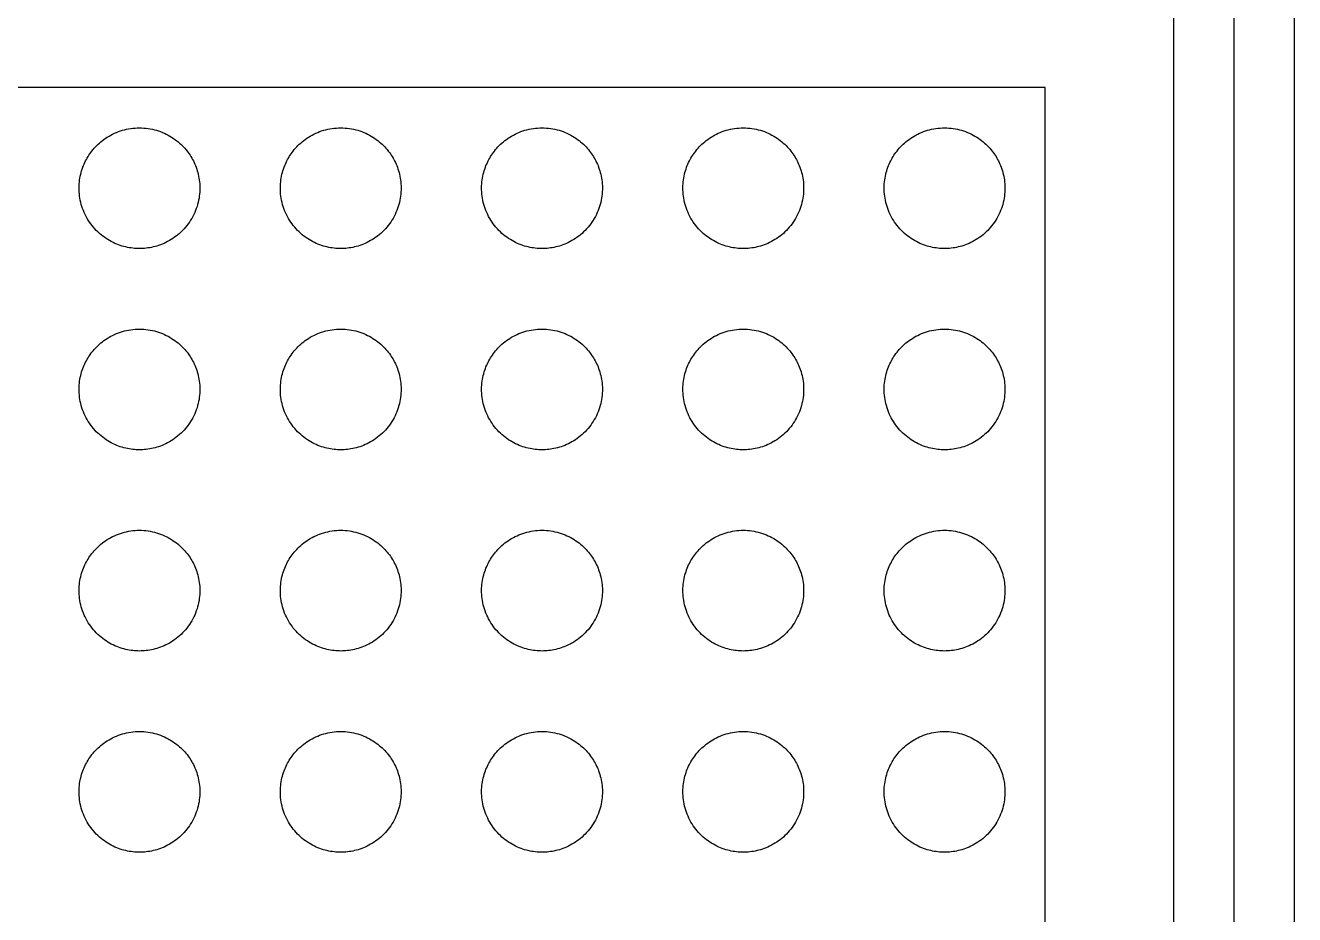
# Model space of a CAD drawing. Header units: millimetres. Extents: x -121354 to 132141, y -64344 to 350.
# Drawn here: x 15834.8 to 16150.1, y -8201.1 to -7980.1 of the extents above; entities that cross this region are included whole.
import ezdxf

# ---------------------------------------------------------------- set-up
doc = ezdxf.new("R2010")
doc.units = ezdxf.units.MM
for name, color, linetype in [('Block_í‘œì¤€í˜•ì\xa0ìžë¸”ëŸ\xad', 7, 'CONTINUOUS'), ('Line277', 7, 'CONTINUOUS'), ('Line329', 7, 'CONTINUOUS'), ('Line330', 7, 'CONTINUOUS')]:
    doc.layers.add(name, color=color, linetype=linetype)

msp = doc.modelspace()

# ---------------------------------------------------------------- linework, layer by layer
at = {"layer": 'Block_í‘œì¤€í˜•ì\xa0ìžë¸”ëŸ\xad'}
for points in [[(16088.13, -7995.57, 0), (15788.13, -7995.57, 0)], [(16088.13, -8295.57, 0), (16088.13, -7995.57, 0)]]:
    msp.add_open_spline(points, degree=1, dxfattribs=at)
for points in [[(15863.13, -8035.57, 0), (15864.21, -8035.57, 0), (15865.36, -8035.45, 0), (15866.55, -8035.17, 0), (15867.73, -8034.9, 0), (15868.95, -8034.46, 0), (15870.12, -8033.84, 0), (15871.3, -8033.22, 0), (15872.45, -8032.41, 0), (15873.47, -8031.44, 0), (15874.49, -8030.46, 0), (15875.4, -8029.32, 0), (15876.12, -8028.07, 0), (15876.84, -8026.82, 0), (15877.38, -8025.46, 0), (15877.71, -8024.09, 0), (15878.04, -8022.71, 0), (15878.17, -8021.32, 0), (15878.12, -8019.99, 0), (15878.07, -8018.66, 0), (15877.84, -8017.39, 0), (15877.49, -8016.23, 0), (15877.14, -8015.06, 0), (15876.66, -8014.01, 0), (15876.12, -8013.07, 0), (15875.58, -8012.13, 0), (15874.9, -8011.19, 0), (15874.07, -8010.31, 0), (15873.24, -8009.42, 0), (15872.25, -8008.59, 0), (15871.12, -8007.88, 0), (15870, -8007.17, 0), (15868.73, -8006.58, 0), (15867.37, -8006.18, 0), (15866.02, -8005.78, 0), (15864.57, -8005.57, 0), (15863.13, -8005.57, 0), (15861.69, -8005.57, 0), (15860.24, -8005.78, 0), (15858.89, -8006.18, 0), (15857.53, -8006.58, 0), (15856.26, -8007.17, 0), (15855.14, -8007.88, 0), (15854.01, -8008.59, 0), (15853.02, -8009.42, 0), (15852.19, -8010.31, 0), (15851.36, -8011.19, 0), (15850.68, -8012.13, 0), (15850.14, -8013.07, 0), (15849.6, -8014.01, 0), (15849.12, -8015.06, 0), (15848.77, -8016.23, 0), (15848.42, -8017.39, 0), (15848.19, -8018.66, 0), (15848.14, -8019.99, 0), (15848.09, -8021.32, 0), (15848.22, -8022.71, 0), (15848.55, -8024.09, 0), (15848.88, -8025.46, 0), (15849.42, -8026.82, 0), (15850.14, -8028.07, 0), (15850.86, -8029.32, 0), (15851.77, -8030.46, 0), (15852.79, -8031.44, 0), (15853.82, -8032.41, 0), (15854.96, -8033.22, 0), (15856.14, -8033.84, 0), (15857.31, -8034.46, 0), (15858.53, -8034.9, 0), (15859.71, -8035.17, 0), (15860.9, -8035.45, 0), (15862.05, -8035.57, 0), (15863.13, -8035.57, 0)], [(15913.13, -8035.57, 0), (15914.21, -8035.57, 0), (15915.36, -8035.45, 0), (15916.55, -8035.17, 0), (15917.73, -8034.9, 0), (15918.95, -8034.46, 0), (15920.12, -8033.84, 0), (15921.3, -8033.22, 0), (15922.45, -8032.41, 0), (15923.47, -8031.44, 0), (15924.49, -8030.46, 0), (15925.4, -8029.32, 0), (15926.12, -8028.07, 0), (15926.84, -8026.82, 0), (15927.38, -8025.46, 0), (15927.71, -8024.09, 0), (15928.04, -8022.71, 0), (15928.17, -8021.32, 0), (15928.12, -8019.99, 0), (15928.07, -8018.66, 0), (15927.84, -8017.39, 0), (15927.49, -8016.23, 0), (15927.14, -8015.06, 0), (15926.66, -8014.01, 0), (15926.12, -8013.07, 0), (15925.58, -8012.13, 0), (15924.9, -8011.19, 0), (15924.07, -8010.31, 0), (15923.24, -8009.42, 0), (15922.25, -8008.59, 0), (15921.12, -8007.88, 0), (15920, -8007.17, 0), (15918.73, -8006.58, 0), (15917.37, -8006.18, 0), (15916.02, -8005.78, 0), (15914.57, -8005.57, 0), (15913.13, -8005.57, 0), (15911.69, -8005.57, 0), (15910.24, -8005.78, 0), (15908.89, -8006.18, 0), (15907.53, -8006.58, 0), (15906.26, -8007.17, 0), (15905.14, -8007.88, 0), (15904.01, -8008.59, 0), (15903.02, -8009.42, 0), (15902.19, -8010.31, 0), (15901.36, -8011.19, 0), (15900.68, -8012.13, 0), (15900.14, -8013.07, 0), (15899.6, -8014.01, 0), (15899.12, -8015.06, 0), (15898.77, -8016.23, 0), (15898.42, -8017.39, 0), (15898.19, -8018.66, 0), (15898.14, -8019.99, 0), (15898.09, -8021.32, 0), (15898.22, -8022.71, 0), (15898.55, -8024.09, 0), (15898.88, -8025.46, 0), (15899.42, -8026.82, 0), (15900.14, -8028.07, 0), (15900.86, -8029.32, 0), (15901.77, -8030.46, 0), (15902.79, -8031.44, 0), (15903.82, -8032.41, 0), (15904.96, -8033.22, 0), (15906.14, -8033.84, 0), (15907.31, -8034.46, 0), (15908.53, -8034.9, 0), (15909.71, -8035.17, 0), (15910.9, -8035.45, 0), (15912.05, -8035.57, 0), (15913.13, -8035.57, 0)], [(15963.13, -8035.57, 0), (15964.21, -8035.57, 0), (15965.36, -8035.45, 0), (15966.55, -8035.17, 0), (15967.73, -8034.9, 0), (15968.95, -8034.46, 0), (15970.12, -8033.84, 0), (15971.3, -8033.22, 0), (15972.45, -8032.41, 0), (15973.47, -8031.44, 0), (15974.49, -8030.46, 0), (15975.4, -8029.32, 0), (15976.12, -8028.07, 0), (15976.84, -8026.82, 0), (15977.38, -8025.46, 0), (15977.71, -8024.09, 0), (15978.04, -8022.71, 0), (15978.17, -8021.32, 0), (15978.12, -8019.99, 0), (15978.07, -8018.66, 0), (15977.84, -8017.39, 0), (15977.49, -8016.23, 0), (15977.14, -8015.06, 0), (15976.66, -8014.01, 0), (15976.12, -8013.07, 0), (15975.58, -8012.13, 0), (15974.9, -8011.19, 0), (15974.07, -8010.31, 0), (15973.24, -8009.42, 0), (15972.25, -8008.59, 0), (15971.12, -8007.88, 0), (15970, -8007.17, 0), (15968.73, -8006.58, 0), (15967.37, -8006.18, 0), (15966.02, -8005.78, 0), (15964.57, -8005.57, 0), (15963.13, -8005.57, 0), (15961.69, -8005.57, 0), (15960.24, -8005.78, 0), (15958.89, -8006.18, 0), (15957.53, -8006.58, 0), (15956.26, -8007.17, 0), (15955.14, -8007.88, 0), (15954.01, -8008.59, 0), (15953.02, -8009.42, 0), (15952.19, -8010.31, 0), (15951.36, -8011.19, 0), (15950.68, -8012.13, 0), (15950.14, -8013.07, 0), (15949.6, -8014.01, 0), (15949.12, -8015.06, 0), (15948.77, -8016.23, 0), (15948.42, -8017.39, 0), (15948.19, -8018.66, 0), (15948.14, -8019.99, 0), (15948.09, -8021.32, 0), (15948.22, -8022.71, 0), (15948.55, -8024.09, 0), (15948.88, -8025.46, 0), (15949.42, -8026.82, 0), (15950.14, -8028.07, 0), (15950.86, -8029.32, 0), (15951.77, -8030.46, 0), (15952.79, -8031.44, 0), (15953.82, -8032.41, 0), (15954.96, -8033.22, 0), (15956.14, -8033.84, 0), (15957.31, -8034.46, 0), (15958.53, -8034.9, 0), (15959.71, -8035.17, 0), (15960.9, -8035.45, 0), (15962.05, -8035.57, 0), (15963.13, -8035.57, 0)], [(16013.13, -8035.57, 0), (16014.21, -8035.57, 0), (16015.36, -8035.45, 0), (16016.55, -8035.17, 0), (16017.73, -8034.9, 0), (16018.95, -8034.46, 0), (16020.12, -8033.84, 0), (16021.3, -8033.22, 0), (16022.45, -8032.41, 0), (16023.47, -8031.44, 0), (16024.49, -8030.46, 0), (16025.4, -8029.32, 0), (16026.12, -8028.07, 0), (16026.84, -8026.82, 0), (16027.38, -8025.46, 0), (16027.71, -8024.09, 0), (16028.04, -8022.71, 0), (16028.17, -8021.32, 0), (16028.12, -8019.99, 0), (16028.07, -8018.66, 0), (16027.84, -8017.39, 0), (16027.49, -8016.23, 0), (16027.14, -8015.06, 0), (16026.66, -8014.01, 0), (16026.12, -8013.07, 0), (16025.58, -8012.13, 0), (16024.9, -8011.19, 0), (16024.07, -8010.31, 0), (16023.24, -8009.42, 0), (16022.25, -8008.59, 0), (16021.12, -8007.88, 0), (16020, -8007.17, 0), (16018.73, -8006.58, 0), (16017.37, -8006.18, 0), (16016.02, -8005.78, 0), (16014.57, -8005.57, 0), (16013.13, -8005.57, 0), (16011.69, -8005.57, 0), (16010.24, -8005.78, 0), (16008.89, -8006.18, 0), (16007.53, -8006.58, 0), (16006.26, -8007.17, 0), (16005.14, -8007.88, 0), (16004.01, -8008.59, 0), (16003.02, -8009.42, 0), (16002.19, -8010.31, 0), (16001.36, -8011.19, 0), (16000.68, -8012.13, 0), (16000.14, -8013.07, 0), (15999.6, -8014.01, 0), (15999.12, -8015.06, 0), (15998.77, -8016.23, 0), (15998.42, -8017.39, 0), (15998.19, -8018.66, 0), (15998.14, -8019.99, 0), (15998.09, -8021.32, 0), (15998.22, -8022.71, 0), (15998.55, -8024.09, 0), (15998.88, -8025.46, 0), (15999.42, -8026.82, 0), (16000.14, -8028.07, 0), (16000.86, -8029.32, 0), (16001.77, -8030.46, 0), (16002.79, -8031.44, 0), (16003.82, -8032.41, 0), (16004.96, -8033.22, 0), (16006.14, -8033.84, 0), (16007.31, -8034.46, 0), (16008.53, -8034.9, 0), (16009.71, -8035.17, 0), (16010.9, -8035.45, 0), (16012.05, -8035.57, 0), (16013.13, -8035.57, 0)], [(16063.13, -8035.57, 0), (16064.21, -8035.57, 0), (16065.36, -8035.45, 0), (16066.55, -8035.17, 0), (16067.73, -8034.9, 0), (16068.95, -8034.46, 0), (16070.12, -8033.84, 0), (16071.3, -8033.22, 0), (16072.45, -8032.41, 0), (16073.47, -8031.44, 0), (16074.49, -8030.46, 0), (16075.4, -8029.32, 0), (16076.12, -8028.07, 0), (16076.84, -8026.82, 0), (16077.38, -8025.46, 0), (16077.71, -8024.09, 0), (16078.04, -8022.71, 0), (16078.17, -8021.32, 0), (16078.12, -8019.99, 0), (16078.07, -8018.66, 0), (16077.84, -8017.39, 0), (16077.49, -8016.23, 0), (16077.14, -8015.06, 0), (16076.66, -8014.01, 0), (16076.12, -8013.07, 0), (16075.58, -8012.13, 0), (16074.9, -8011.19, 0), (16074.07, -8010.31, 0), (16073.24, -8009.42, 0), (16072.25, -8008.59, 0), (16071.12, -8007.88, 0), (16070, -8007.17, 0), (16068.73, -8006.58, 0), (16067.37, -8006.18, 0), (16066.02, -8005.78, 0), (16064.57, -8005.57, 0), (16063.13, -8005.57, 0), (16061.69, -8005.57, 0), (16060.24, -8005.78, 0), (16058.89, -8006.18, 0), (16057.53, -8006.58, 0), (16056.26, -8007.17, 0), (16055.14, -8007.88, 0), (16054.01, -8008.59, 0), (16053.02, -8009.42, 0), (16052.19, -8010.31, 0), (16051.36, -8011.19, 0), (16050.68, -8012.13, 0), (16050.14, -8013.07, 0), (16049.6, -8014.01, 0), (16049.12, -8015.06, 0), (16048.77, -8016.23, 0), (16048.42, -8017.39, 0), (16048.19, -8018.66, 0), (16048.14, -8019.99, 0), (16048.09, -8021.32, 0), (16048.22, -8022.71, 0), (16048.55, -8024.09, 0), (16048.88, -8025.46, 0), (16049.42, -8026.82, 0), (16050.14, -8028.07, 0), (16050.86, -8029.32, 0), (16051.77, -8030.46, 0), (16052.79, -8031.44, 0), (16053.82, -8032.41, 0), (16054.96, -8033.22, 0), (16056.14, -8033.84, 0), (16057.31, -8034.46, 0), (16058.53, -8034.9, 0), (16059.71, -8035.17, 0), (16060.9, -8035.45, 0), (16062.05, -8035.57, 0), (16063.13, -8035.57, 0)], [(15863.13, -8085.57, 0), (15864.21, -8085.57, 0), (15865.36, -8085.45, 0), (15866.55, -8085.17, 0), (15867.73, -8084.9, 0), (15868.95, -8084.46, 0), (15870.12, -8083.84, 0), (15871.3, -8083.22, 0), (15872.45, -8082.41, 0), (15873.47, -8081.44, 0), (15874.49, -8080.46, 0), (15875.4, -8079.32, 0), (15876.12, -8078.07, 0), (15876.84, -8076.82, 0), (15877.38, -8075.46, 0), (15877.71, -8074.09, 0), (15878.04, -8072.71, 0), (15878.17, -8071.32, 0), (15878.12, -8069.99, 0), (15878.07, -8068.66, 0), (15877.84, -8067.39, 0), (15877.49, -8066.23, 0), (15877.14, -8065.06, 0), (15876.66, -8064.01, 0), (15876.12, -8063.07, 0), (15875.58, -8062.13, 0), (15874.9, -8061.19, 0), (15874.07, -8060.31, 0), (15873.24, -8059.42, 0), (15872.25, -8058.59, 0), (15871.12, -8057.88, 0), (15870, -8057.17, 0), (15868.73, -8056.58, 0), (15867.37, -8056.18, 0), (15866.02, -8055.78, 0), (15864.57, -8055.57, 0), (15863.13, -8055.57, 0), (15861.69, -8055.57, 0), (15860.24, -8055.78, 0), (15858.89, -8056.18, 0), (15857.53, -8056.58, 0), (15856.26, -8057.17, 0), (15855.14, -8057.88, 0), (15854.01, -8058.59, 0), (15853.02, -8059.42, 0), (15852.19, -8060.31, 0), (15851.36, -8061.19, 0), (15850.68, -8062.13, 0), (15850.14, -8063.07, 0), (15849.6, -8064.01, 0), (15849.12, -8065.06, 0), (15848.77, -8066.23, 0), (15848.42, -8067.39, 0), (15848.19, -8068.66, 0), (15848.14, -8069.99, 0), (15848.09, -8071.32, 0), (15848.22, -8072.71, 0), (15848.55, -8074.09, 0), (15848.88, -8075.46, 0), (15849.42, -8076.82, 0), (15850.14, -8078.07, 0), (15850.86, -8079.32, 0), (15851.77, -8080.46, 0), (15852.79, -8081.44, 0), (15853.82, -8082.41, 0), (15854.96, -8083.22, 0), (15856.14, -8083.84, 0), (15857.31, -8084.46, 0), (15858.53, -8084.9, 0), (15859.71, -8085.17, 0), (15860.9, -8085.45, 0), (15862.05, -8085.57, 0), (15863.13, -8085.57, 0)], [(15913.13, -8085.57, 0), (15914.21, -8085.57, 0), (15915.36, -8085.45, 0), (15916.55, -8085.17, 0), (15917.73, -8084.9, 0), (15918.95, -8084.46, 0), (15920.12, -8083.84, 0), (15921.3, -8083.22, 0), (15922.45, -8082.41, 0), (15923.47, -8081.44, 0), (15924.49, -8080.46, 0), (15925.4, -8079.32, 0), (15926.12, -8078.07, 0), (15926.84, -8076.82, 0), (15927.38, -8075.46, 0), (15927.71, -8074.09, 0), (15928.04, -8072.71, 0), (15928.17, -8071.32, 0), (15928.12, -8069.99, 0), (15928.07, -8068.66, 0), (15927.84, -8067.39, 0), (15927.49, -8066.23, 0), (15927.14, -8065.06, 0), (15926.66, -8064.01, 0), (15926.12, -8063.07, 0), (15925.58, -8062.13, 0), (15924.9, -8061.19, 0), (15924.07, -8060.31, 0), (15923.24, -8059.42, 0), (15922.25, -8058.59, 0), (15921.12, -8057.88, 0), (15920, -8057.17, 0), (15918.73, -8056.58, 0), (15917.37, -8056.18, 0), (15916.02, -8055.78, 0), (15914.57, -8055.57, 0), (15913.13, -8055.57, 0), (15911.69, -8055.57, 0), (15910.24, -8055.78, 0), (15908.89, -8056.18, 0), (15907.53, -8056.58, 0), (15906.26, -8057.17, 0), (15905.14, -8057.88, 0), (15904.01, -8058.59, 0), (15903.02, -8059.42, 0), (15902.19, -8060.31, 0), (15901.36, -8061.19, 0), (15900.68, -8062.13, 0), (15900.14, -8063.07, 0), (15899.6, -8064.01, 0), (15899.12, -8065.06, 0), (15898.77, -8066.23, 0), (15898.42, -8067.39, 0), (15898.19, -8068.66, 0), (15898.14, -8069.99, 0), (15898.09, -8071.32, 0), (15898.22, -8072.71, 0), (15898.55, -8074.09, 0), (15898.88, -8075.46, 0), (15899.42, -8076.82, 0), (15900.14, -8078.07, 0), (15900.86, -8079.32, 0), (15901.77, -8080.46, 0), (15902.79, -8081.44, 0), (15903.82, -8082.41, 0), (15904.96, -8083.22, 0), (15906.14, -8083.84, 0), (15907.31, -8084.46, 0), (15908.53, -8084.9, 0), (15909.71, -8085.17, 0), (15910.9, -8085.45, 0), (15912.05, -8085.57, 0), (15913.13, -8085.57, 0)], [(15963.13, -8085.57, 0), (15964.21, -8085.57, 0), (15965.36, -8085.45, 0), (15966.55, -8085.17, 0), (15967.73, -8084.9, 0), (15968.95, -8084.46, 0), (15970.12, -8083.84, 0), (15971.3, -8083.22, 0), (15972.45, -8082.41, 0), (15973.47, -8081.44, 0), (15974.49, -8080.46, 0), (15975.4, -8079.32, 0), (15976.12, -8078.07, 0), (15976.84, -8076.82, 0), (15977.38, -8075.46, 0), (15977.71, -8074.09, 0), (15978.04, -8072.71, 0), (15978.17, -8071.32, 0), (15978.12, -8069.99, 0), (15978.07, -8068.66, 0), (15977.84, -8067.39, 0), (15977.49, -8066.23, 0), (15977.14, -8065.06, 0), (15976.66, -8064.01, 0), (15976.12, -8063.07, 0), (15975.58, -8062.13, 0), (15974.9, -8061.19, 0), (15974.07, -8060.31, 0), (15973.24, -8059.42, 0), (15972.25, -8058.59, 0), (15971.12, -8057.88, 0), (15970, -8057.17, 0), (15968.73, -8056.58, 0), (15967.37, -8056.18, 0), (15966.02, -8055.78, 0), (15964.57, -8055.57, 0), (15963.13, -8055.57, 0), (15961.69, -8055.57, 0), (15960.24, -8055.78, 0), (15958.89, -8056.18, 0), (15957.53, -8056.58, 0), (15956.26, -8057.17, 0), (15955.14, -8057.88, 0), (15954.01, -8058.59, 0), (15953.02, -8059.42, 0), (15952.19, -8060.31, 0), (15951.36, -8061.19, 0), (15950.68, -8062.13, 0), (15950.14, -8063.07, 0), (15949.6, -8064.01, 0), (15949.12, -8065.06, 0), (15948.77, -8066.23, 0), (15948.42, -8067.39, 0), (15948.19, -8068.66, 0), (15948.14, -8069.99, 0), (15948.09, -8071.32, 0), (15948.22, -8072.71, 0), (15948.55, -8074.09, 0), (15948.88, -8075.46, 0), (15949.42, -8076.82, 0), (15950.14, -8078.07, 0), (15950.86, -8079.32, 0), (15951.77, -8080.46, 0), (15952.79, -8081.44, 0), (15953.82, -8082.41, 0), (15954.96, -8083.22, 0), (15956.14, -8083.84, 0), (15957.31, -8084.46, 0), (15958.53, -8084.9, 0), (15959.71, -8085.17, 0), (15960.9, -8085.45, 0), (15962.05, -8085.57, 0), (15963.13, -8085.57, 0)], [(16013.13, -8085.57, 0), (16014.21, -8085.57, 0), (16015.36, -8085.45, 0), (16016.55, -8085.17, 0), (16017.73, -8084.9, 0), (16018.95, -8084.46, 0), (16020.12, -8083.84, 0), (16021.3, -8083.22, 0), (16022.45, -8082.41, 0), (16023.47, -8081.44, 0), (16024.49, -8080.46, 0), (16025.4, -8079.32, 0), (16026.12, -8078.07, 0), (16026.84, -8076.82, 0), (16027.38, -8075.46, 0), (16027.71, -8074.09, 0), (16028.04, -8072.71, 0), (16028.17, -8071.32, 0), (16028.12, -8069.99, 0), (16028.07, -8068.66, 0), (16027.84, -8067.39, 0), (16027.49, -8066.23, 0), (16027.14, -8065.06, 0), (16026.66, -8064.01, 0), (16026.12, -8063.07, 0), (16025.58, -8062.13, 0), (16024.9, -8061.19, 0), (16024.07, -8060.31, 0), (16023.24, -8059.42, 0), (16022.25, -8058.59, 0), (16021.12, -8057.88, 0), (16020, -8057.17, 0), (16018.73, -8056.58, 0), (16017.37, -8056.18, 0), (16016.02, -8055.78, 0), (16014.57, -8055.57, 0), (16013.13, -8055.57, 0), (16011.69, -8055.57, 0), (16010.24, -8055.78, 0), (16008.89, -8056.18, 0), (16007.53, -8056.58, 0), (16006.26, -8057.17, 0), (16005.14, -8057.88, 0), (16004.01, -8058.59, 0), (16003.02, -8059.42, 0), (16002.19, -8060.31, 0), (16001.36, -8061.19, 0), (16000.68, -8062.13, 0), (16000.14, -8063.07, 0), (15999.6, -8064.01, 0), (15999.12, -8065.06, 0), (15998.77, -8066.23, 0), (15998.42, -8067.39, 0), (15998.19, -8068.66, 0), (15998.14, -8069.99, 0), (15998.09, -8071.32, 0), (15998.22, -8072.71, 0), (15998.55, -8074.09, 0), (15998.88, -8075.46, 0), (15999.42, -8076.82, 0), (16000.14, -8078.07, 0), (16000.86, -8079.32, 0), (16001.77, -8080.46, 0), (16002.79, -8081.44, 0), (16003.82, -8082.41, 0), (16004.96, -8083.22, 0), (16006.14, -8083.84, 0), (16007.31, -8084.46, 0), (16008.53, -8084.9, 0), (16009.71, -8085.17, 0), (16010.9, -8085.45, 0), (16012.05, -8085.57, 0), (16013.13, -8085.57, 0)], [(16063.13, -8085.57, 0), (16064.21, -8085.57, 0), (16065.36, -8085.45, 0), (16066.55, -8085.17, 0), (16067.73, -8084.9, 0), (16068.95, -8084.46, 0), (16070.12, -8083.84, 0), (16071.3, -8083.22, 0), (16072.45, -8082.41, 0), (16073.47, -8081.44, 0), (16074.49, -8080.46, 0), (16075.4, -8079.32, 0), (16076.12, -8078.07, 0), (16076.84, -8076.82, 0), (16077.38, -8075.46, 0), (16077.71, -8074.09, 0), (16078.04, -8072.71, 0), (16078.17, -8071.32, 0), (16078.12, -8069.99, 0), (16078.07, -8068.66, 0), (16077.84, -8067.39, 0), (16077.49, -8066.23, 0), (16077.14, -8065.06, 0), (16076.66, -8064.01, 0), (16076.12, -8063.07, 0), (16075.58, -8062.13, 0), (16074.9, -8061.19, 0), (16074.07, -8060.31, 0), (16073.24, -8059.42, 0), (16072.25, -8058.59, 0), (16071.12, -8057.88, 0), (16070, -8057.17, 0), (16068.73, -8056.58, 0), (16067.37, -8056.18, 0), (16066.02, -8055.78, 0), (16064.57, -8055.57, 0), (16063.13, -8055.57, 0), (16061.69, -8055.57, 0), (16060.24, -8055.78, 0), (16058.89, -8056.18, 0), (16057.53, -8056.58, 0), (16056.26, -8057.17, 0), (16055.14, -8057.88, 0), (16054.01, -8058.59, 0), (16053.02, -8059.42, 0), (16052.19, -8060.31, 0), (16051.36, -8061.19, 0), (16050.68, -8062.13, 0), (16050.14, -8063.07, 0), (16049.6, -8064.01, 0), (16049.12, -8065.06, 0), (16048.77, -8066.23, 0), (16048.42, -8067.39, 0), (16048.19, -8068.66, 0), (16048.14, -8069.99, 0), (16048.09, -8071.32, 0), (16048.22, -8072.71, 0), (16048.55, -8074.09, 0), (16048.88, -8075.46, 0), (16049.42, -8076.82, 0), (16050.14, -8078.07, 0), (16050.86, -8079.32, 0), (16051.77, -8080.46, 0), (16052.79, -8081.44, 0), (16053.82, -8082.41, 0), (16054.96, -8083.22, 0), (16056.14, -8083.84, 0), (16057.31, -8084.46, 0), (16058.53, -8084.9, 0), (16059.71, -8085.17, 0), (16060.9, -8085.45, 0), (16062.05, -8085.57, 0), (16063.13, -8085.57, 0)], [(15863.13, -8135.57, 0), (15864.21, -8135.57, 0), (15865.36, -8135.45, 0), (15866.55, -8135.17, 0), (15867.73, -8134.9, 0), (15868.95, -8134.46, 0), (15870.12, -8133.84, 0), (15871.3, -8133.22, 0), (15872.45, -8132.41, 0), (15873.47, -8131.44, 0), (15874.49, -8130.46, 0), (15875.4, -8129.32, 0), (15876.12, -8128.07, 0), (15876.84, -8126.82, 0), (15877.38, -8125.46, 0), (15877.71, -8124.09, 0), (15878.04, -8122.71, 0), (15878.17, -8121.32, 0), (15878.12, -8119.99, 0), (15878.07, -8118.66, 0), (15877.84, -8117.39, 0), (15877.49, -8116.23, 0), (15877.14, -8115.06, 0), (15876.66, -8114.01, 0), (15876.12, -8113.07, 0), (15875.58, -8112.13, 0), (15874.9, -8111.19, 0), (15874.07, -8110.31, 0), (15873.24, -8109.42, 0), (15872.25, -8108.59, 0), (15871.12, -8107.88, 0), (15870, -8107.17, 0), (15868.73, -8106.58, 0), (15867.37, -8106.18, 0), (15866.02, -8105.78, 0), (15864.57, -8105.57, 0), (15863.13, -8105.57, 0), (15861.69, -8105.57, 0), (15860.24, -8105.78, 0), (15858.89, -8106.18, 0), (15857.53, -8106.58, 0), (15856.26, -8107.17, 0), (15855.14, -8107.88, 0), (15854.01, -8108.59, 0), (15853.02, -8109.42, 0), (15852.19, -8110.31, 0), (15851.36, -8111.19, 0), (15850.68, -8112.13, 0), (15850.14, -8113.07, 0), (15849.6, -8114.01, 0), (15849.12, -8115.06, 0), (15848.77, -8116.23, 0), (15848.42, -8117.39, 0), (15848.19, -8118.66, 0), (15848.14, -8119.99, 0), (15848.09, -8121.32, 0), (15848.22, -8122.71, 0), (15848.55, -8124.09, 0), (15848.88, -8125.46, 0), (15849.42, -8126.82, 0), (15850.14, -8128.07, 0), (15850.86, -8129.32, 0), (15851.77, -8130.46, 0), (15852.79, -8131.44, 0), (15853.82, -8132.41, 0), (15854.96, -8133.22, 0), (15856.14, -8133.84, 0), (15857.31, -8134.46, 0), (15858.53, -8134.9, 0), (15859.71, -8135.17, 0), (15860.9, -8135.45, 0), (15862.05, -8135.57, 0), (15863.13, -8135.57, 0)], [(15913.13, -8135.57, 0), (15914.21, -8135.57, 0), (15915.36, -8135.45, 0), (15916.55, -8135.17, 0), (15917.73, -8134.9, 0), (15918.95, -8134.46, 0), (15920.12, -8133.84, 0), (15921.3, -8133.22, 0), (15922.45, -8132.41, 0), (15923.47, -8131.44, 0), (15924.49, -8130.46, 0), (15925.4, -8129.32, 0), (15926.12, -8128.07, 0), (15926.84, -8126.82, 0), (15927.38, -8125.46, 0), (15927.71, -8124.09, 0), (15928.04, -8122.71, 0), (15928.17, -8121.32, 0), (15928.12, -8119.99, 0), (15928.07, -8118.66, 0), (15927.84, -8117.39, 0), (15927.49, -8116.23, 0), (15927.14, -8115.06, 0), (15926.66, -8114.01, 0), (15926.12, -8113.07, 0), (15925.58, -8112.13, 0), (15924.9, -8111.19, 0), (15924.07, -8110.31, 0), (15923.24, -8109.42, 0), (15922.25, -8108.59, 0), (15921.12, -8107.88, 0), (15920, -8107.17, 0), (15918.73, -8106.58, 0), (15917.37, -8106.18, 0), (15916.02, -8105.78, 0), (15914.57, -8105.57, 0), (15913.13, -8105.57, 0), (15911.69, -8105.57, 0), (15910.24, -8105.78, 0), (15908.89, -8106.18, 0), (15907.53, -8106.58, 0), (15906.26, -8107.17, 0), (15905.14, -8107.88, 0), (15904.01, -8108.59, 0), (15903.02, -8109.42, 0), (15902.19, -8110.31, 0), (15901.36, -8111.19, 0), (15900.68, -8112.13, 0), (15900.14, -8113.07, 0), (15899.6, -8114.01, 0), (15899.12, -8115.06, 0), (15898.77, -8116.23, 0), (15898.42, -8117.39, 0), (15898.19, -8118.66, 0), (15898.14, -8119.99, 0), (15898.09, -8121.32, 0), (15898.22, -8122.71, 0), (15898.55, -8124.09, 0), (15898.88, -8125.46, 0), (15899.42, -8126.82, 0), (15900.14, -8128.07, 0), (15900.86, -8129.32, 0), (15901.77, -8130.46, 0), (15902.79, -8131.44, 0), (15903.82, -8132.41, 0), (15904.96, -8133.22, 0), (15906.14, -8133.84, 0), (15907.31, -8134.46, 0), (15908.53, -8134.9, 0), (15909.71, -8135.17, 0), (15910.9, -8135.45, 0), (15912.05, -8135.57, 0), (15913.13, -8135.57, 0)], [(15963.13, -8135.57, 0), (15964.21, -8135.57, 0), (15965.36, -8135.45, 0), (15966.55, -8135.17, 0), (15967.73, -8134.9, 0), (15968.95, -8134.46, 0), (15970.12, -8133.84, 0), (15971.3, -8133.22, 0), (15972.45, -8132.41, 0), (15973.47, -8131.44, 0), (15974.49, -8130.46, 0), (15975.4, -8129.32, 0), (15976.12, -8128.07, 0), (15976.84, -8126.82, 0), (15977.38, -8125.46, 0), (15977.71, -8124.09, 0), (15978.04, -8122.71, 0), (15978.17, -8121.32, 0), (15978.12, -8119.99, 0), (15978.07, -8118.66, 0), (15977.84, -8117.39, 0), (15977.49, -8116.23, 0), (15977.14, -8115.06, 0), (15976.66, -8114.01, 0), (15976.12, -8113.07, 0), (15975.58, -8112.13, 0), (15974.9, -8111.19, 0), (15974.07, -8110.31, 0), (15973.24, -8109.42, 0), (15972.25, -8108.59, 0), (15971.12, -8107.88, 0), (15970, -8107.17, 0), (15968.73, -8106.58, 0), (15967.37, -8106.18, 0), (15966.02, -8105.78, 0), (15964.57, -8105.57, 0), (15963.13, -8105.57, 0), (15961.69, -8105.57, 0), (15960.24, -8105.78, 0), (15958.89, -8106.18, 0), (15957.53, -8106.58, 0), (15956.26, -8107.17, 0), (15955.14, -8107.88, 0), (15954.01, -8108.59, 0), (15953.02, -8109.42, 0), (15952.19, -8110.31, 0), (15951.36, -8111.19, 0), (15950.68, -8112.13, 0), (15950.14, -8113.07, 0), (15949.6, -8114.01, 0), (15949.12, -8115.06, 0), (15948.77, -8116.23, 0), (15948.42, -8117.39, 0), (15948.19, -8118.66, 0), (15948.14, -8119.99, 0), (15948.09, -8121.32, 0), (15948.22, -8122.71, 0), (15948.55, -8124.09, 0), (15948.88, -8125.46, 0), (15949.42, -8126.82, 0), (15950.14, -8128.07, 0), (15950.86, -8129.32, 0), (15951.77, -8130.46, 0), (15952.79, -8131.44, 0), (15953.82, -8132.41, 0), (15954.96, -8133.22, 0), (15956.14, -8133.84, 0), (15957.31, -8134.46, 0), (15958.53, -8134.9, 0), (15959.71, -8135.17, 0), (15960.9, -8135.45, 0), (15962.05, -8135.57, 0), (15963.13, -8135.57, 0)], [(16013.13, -8135.57, 0), (16014.21, -8135.57, 0), (16015.36, -8135.45, 0), (16016.55, -8135.17, 0), (16017.73, -8134.9, 0), (16018.95, -8134.46, 0), (16020.12, -8133.84, 0), (16021.3, -8133.22, 0), (16022.45, -8132.41, 0), (16023.47, -8131.44, 0), (16024.49, -8130.46, 0), (16025.4, -8129.32, 0), (16026.12, -8128.07, 0), (16026.84, -8126.82, 0), (16027.38, -8125.46, 0), (16027.71, -8124.09, 0), (16028.04, -8122.71, 0), (16028.17, -8121.32, 0), (16028.12, -8119.99, 0), (16028.07, -8118.66, 0), (16027.84, -8117.39, 0), (16027.49, -8116.23, 0), (16027.14, -8115.06, 0), (16026.66, -8114.01, 0), (16026.12, -8113.07, 0), (16025.58, -8112.13, 0), (16024.9, -8111.19, 0), (16024.07, -8110.31, 0), (16023.24, -8109.42, 0), (16022.25, -8108.59, 0), (16021.12, -8107.88, 0), (16020, -8107.17, 0), (16018.73, -8106.58, 0), (16017.37, -8106.18, 0), (16016.02, -8105.78, 0), (16014.57, -8105.57, 0), (16013.13, -8105.57, 0), (16011.69, -8105.57, 0), (16010.24, -8105.78, 0), (16008.89, -8106.18, 0), (16007.53, -8106.58, 0), (16006.26, -8107.17, 0), (16005.14, -8107.88, 0), (16004.01, -8108.59, 0), (16003.02, -8109.42, 0), (16002.19, -8110.31, 0), (16001.36, -8111.19, 0), (16000.68, -8112.13, 0), (16000.14, -8113.07, 0), (15999.6, -8114.01, 0), (15999.12, -8115.06, 0), (15998.77, -8116.23, 0), (15998.42, -8117.39, 0), (15998.19, -8118.66, 0), (15998.14, -8119.99, 0), (15998.09, -8121.32, 0), (15998.22, -8122.71, 0), (15998.55, -8124.09, 0), (15998.88, -8125.46, 0), (15999.42, -8126.82, 0), (16000.14, -8128.07, 0), (16000.86, -8129.32, 0), (16001.77, -8130.46, 0), (16002.79, -8131.44, 0), (16003.82, -8132.41, 0), (16004.96, -8133.22, 0), (16006.14, -8133.84, 0), (16007.31, -8134.46, 0), (16008.53, -8134.9, 0), (16009.71, -8135.17, 0), (16010.9, -8135.45, 0), (16012.05, -8135.57, 0), (16013.13, -8135.57, 0)], [(16063.13, -8135.57, 0), (16064.21, -8135.57, 0), (16065.36, -8135.45, 0), (16066.55, -8135.17, 0), (16067.73, -8134.9, 0), (16068.95, -8134.46, 0), (16070.12, -8133.84, 0), (16071.3, -8133.22, 0), (16072.45, -8132.41, 0), (16073.47, -8131.44, 0), (16074.49, -8130.46, 0), (16075.4, -8129.32, 0), (16076.12, -8128.07, 0), (16076.84, -8126.82, 0), (16077.38, -8125.46, 0), (16077.71, -8124.09, 0), (16078.04, -8122.71, 0), (16078.17, -8121.32, 0), (16078.12, -8119.99, 0), (16078.07, -8118.66, 0), (16077.84, -8117.39, 0), (16077.49, -8116.23, 0), (16077.14, -8115.06, 0), (16076.66, -8114.01, 0), (16076.12, -8113.07, 0), (16075.58, -8112.13, 0), (16074.9, -8111.19, 0), (16074.07, -8110.31, 0), (16073.24, -8109.42, 0), (16072.25, -8108.59, 0), (16071.12, -8107.88, 0), (16070, -8107.17, 0), (16068.73, -8106.58, 0), (16067.37, -8106.18, 0), (16066.02, -8105.78, 0), (16064.57, -8105.57, 0), (16063.13, -8105.57, 0), (16061.69, -8105.57, 0), (16060.24, -8105.78, 0), (16058.89, -8106.18, 0), (16057.53, -8106.58, 0), (16056.26, -8107.17, 0), (16055.14, -8107.88, 0), (16054.01, -8108.59, 0), (16053.02, -8109.42, 0), (16052.19, -8110.31, 0), (16051.36, -8111.19, 0), (16050.68, -8112.13, 0), (16050.14, -8113.07, 0), (16049.6, -8114.01, 0), (16049.12, -8115.06, 0), (16048.77, -8116.23, 0), (16048.42, -8117.39, 0), (16048.19, -8118.66, 0), (16048.14, -8119.99, 0), (16048.09, -8121.32, 0), (16048.22, -8122.71, 0), (16048.55, -8124.09, 0), (16048.88, -8125.46, 0), (16049.42, -8126.82, 0), (16050.14, -8128.07, 0), (16050.86, -8129.32, 0), (16051.77, -8130.46, 0), (16052.79, -8131.44, 0), (16053.82, -8132.41, 0), (16054.96, -8133.22, 0), (16056.14, -8133.84, 0), (16057.31, -8134.46, 0), (16058.53, -8134.9, 0), (16059.71, -8135.17, 0), (16060.9, -8135.45, 0), (16062.05, -8135.57, 0), (16063.13, -8135.57, 0)], [(15863.13, -8185.57, 0), (15864.21, -8185.57, 0), (15865.36, -8185.45, 0), (15866.55, -8185.17, 0), (15867.73, -8184.9, 0), (15868.95, -8184.46, 0), (15870.12, -8183.84, 0), (15871.3, -8183.22, 0), (15872.45, -8182.41, 0), (15873.47, -8181.44, 0), (15874.49, -8180.46, 0), (15875.4, -8179.32, 0), (15876.12, -8178.07, 0), (15876.84, -8176.82, 0), (15877.38, -8175.46, 0), (15877.71, -8174.09, 0), (15878.04, -8172.71, 0), (15878.17, -8171.32, 0), (15878.12, -8169.99, 0), (15878.07, -8168.66, 0), (15877.84, -8167.39, 0), (15877.49, -8166.23, 0), (15877.14, -8165.06, 0), (15876.66, -8164.01, 0), (15876.12, -8163.07, 0), (15875.58, -8162.13, 0), (15874.9, -8161.19, 0), (15874.07, -8160.31, 0), (15873.24, -8159.42, 0), (15872.25, -8158.59, 0), (15871.12, -8157.88, 0), (15870, -8157.17, 0), (15868.73, -8156.58, 0), (15867.37, -8156.18, 0), (15866.02, -8155.78, 0), (15864.57, -8155.57, 0), (15863.13, -8155.57, 0), (15861.69, -8155.57, 0), (15860.24, -8155.78, 0), (15858.89, -8156.18, 0), (15857.53, -8156.58, 0), (15856.26, -8157.17, 0), (15855.14, -8157.88, 0), (15854.01, -8158.59, 0), (15853.02, -8159.42, 0), (15852.19, -8160.31, 0), (15851.36, -8161.19, 0), (15850.68, -8162.13, 0), (15850.14, -8163.07, 0), (15849.6, -8164.01, 0), (15849.12, -8165.06, 0), (15848.77, -8166.23, 0), (15848.42, -8167.39, 0), (15848.19, -8168.66, 0), (15848.14, -8169.99, 0), (15848.09, -8171.32, 0), (15848.22, -8172.71, 0), (15848.55, -8174.09, 0), (15848.88, -8175.46, 0), (15849.42, -8176.82, 0), (15850.14, -8178.07, 0), (15850.86, -8179.32, 0), (15851.77, -8180.46, 0), (15852.79, -8181.44, 0), (15853.82, -8182.41, 0), (15854.96, -8183.22, 0), (15856.14, -8183.84, 0), (15857.31, -8184.46, 0), (15858.53, -8184.9, 0), (15859.71, -8185.17, 0), (15860.9, -8185.45, 0), (15862.05, -8185.57, 0), (15863.13, -8185.57, 0)], [(15913.13, -8185.57, 0), (15914.21, -8185.57, 0), (15915.36, -8185.45, 0), (15916.55, -8185.17, 0), (15917.73, -8184.9, 0), (15918.95, -8184.46, 0), (15920.12, -8183.84, 0), (15921.3, -8183.22, 0), (15922.45, -8182.41, 0), (15923.47, -8181.44, 0), (15924.49, -8180.46, 0), (15925.4, -8179.32, 0), (15926.12, -8178.07, 0), (15926.84, -8176.82, 0), (15927.38, -8175.46, 0), (15927.71, -8174.09, 0), (15928.04, -8172.71, 0), (15928.17, -8171.32, 0), (15928.12, -8169.99, 0), (15928.07, -8168.66, 0), (15927.84, -8167.39, 0), (15927.49, -8166.23, 0), (15927.14, -8165.06, 0), (15926.66, -8164.01, 0), (15926.12, -8163.07, 0), (15925.58, -8162.13, 0), (15924.9, -8161.19, 0), (15924.07, -8160.31, 0), (15923.24, -8159.42, 0), (15922.25, -8158.59, 0), (15921.12, -8157.88, 0), (15920, -8157.17, 0), (15918.73, -8156.58, 0), (15917.37, -8156.18, 0), (15916.02, -8155.78, 0), (15914.57, -8155.57, 0), (15913.13, -8155.57, 0), (15911.69, -8155.57, 0), (15910.24, -8155.78, 0), (15908.89, -8156.18, 0), (15907.53, -8156.58, 0), (15906.26, -8157.17, 0), (15905.14, -8157.88, 0), (15904.01, -8158.59, 0), (15903.02, -8159.42, 0), (15902.19, -8160.31, 0), (15901.36, -8161.19, 0), (15900.68, -8162.13, 0), (15900.14, -8163.07, 0), (15899.6, -8164.01, 0), (15899.12, -8165.06, 0), (15898.77, -8166.23, 0), (15898.42, -8167.39, 0), (15898.19, -8168.66, 0), (15898.14, -8169.99, 0), (15898.09, -8171.32, 0), (15898.22, -8172.71, 0), (15898.55, -8174.09, 0), (15898.88, -8175.46, 0), (15899.42, -8176.82, 0), (15900.14, -8178.07, 0), (15900.86, -8179.32, 0), (15901.77, -8180.46, 0), (15902.79, -8181.44, 0), (15903.82, -8182.41, 0), (15904.96, -8183.22, 0), (15906.14, -8183.84, 0), (15907.31, -8184.46, 0), (15908.53, -8184.9, 0), (15909.71, -8185.17, 0), (15910.9, -8185.45, 0), (15912.05, -8185.57, 0), (15913.13, -8185.57, 0)], [(15963.13, -8185.57, 0), (15964.21, -8185.57, 0), (15965.36, -8185.45, 0), (15966.55, -8185.17, 0), (15967.73, -8184.9, 0), (15968.95, -8184.46, 0), (15970.12, -8183.84, 0), (15971.3, -8183.22, 0), (15972.45, -8182.41, 0), (15973.47, -8181.44, 0), (15974.49, -8180.46, 0), (15975.4, -8179.32, 0), (15976.12, -8178.07, 0), (15976.84, -8176.82, 0), (15977.38, -8175.46, 0), (15977.71, -8174.09, 0), (15978.04, -8172.71, 0), (15978.17, -8171.32, 0), (15978.12, -8169.99, 0), (15978.07, -8168.66, 0), (15977.84, -8167.39, 0), (15977.49, -8166.23, 0), (15977.14, -8165.06, 0), (15976.66, -8164.01, 0), (15976.12, -8163.07, 0), (15975.58, -8162.13, 0), (15974.9, -8161.19, 0), (15974.07, -8160.31, 0), (15973.24, -8159.42, 0), (15972.25, -8158.59, 0), (15971.12, -8157.88, 0), (15970, -8157.17, 0), (15968.73, -8156.58, 0), (15967.37, -8156.18, 0), (15966.02, -8155.78, 0), (15964.57, -8155.57, 0), (15963.13, -8155.57, 0), (15961.69, -8155.57, 0), (15960.24, -8155.78, 0), (15958.89, -8156.18, 0), (15957.53, -8156.58, 0), (15956.26, -8157.17, 0), (15955.14, -8157.88, 0), (15954.01, -8158.59, 0), (15953.02, -8159.42, 0), (15952.19, -8160.31, 0), (15951.36, -8161.19, 0), (15950.68, -8162.13, 0), (15950.14, -8163.07, 0), (15949.6, -8164.01, 0), (15949.12, -8165.06, 0), (15948.77, -8166.23, 0), (15948.42, -8167.39, 0), (15948.19, -8168.66, 0), (15948.14, -8169.99, 0), (15948.09, -8171.32, 0), (15948.22, -8172.71, 0), (15948.55, -8174.09, 0), (15948.88, -8175.46, 0), (15949.42, -8176.82, 0), (15950.14, -8178.07, 0), (15950.86, -8179.32, 0), (15951.77, -8180.46, 0), (15952.79, -8181.44, 0), (15953.82, -8182.41, 0), (15954.96, -8183.22, 0), (15956.14, -8183.84, 0), (15957.31, -8184.46, 0), (15958.53, -8184.9, 0), (15959.71, -8185.17, 0), (15960.9, -8185.45, 0), (15962.05, -8185.57, 0), (15963.13, -8185.57, 0)], [(16013.13, -8185.57, 0), (16014.21, -8185.57, 0), (16015.36, -8185.45, 0), (16016.55, -8185.17, 0), (16017.73, -8184.9, 0), (16018.95, -8184.46, 0), (16020.12, -8183.84, 0), (16021.3, -8183.22, 0), (16022.45, -8182.41, 0), (16023.47, -8181.44, 0), (16024.49, -8180.46, 0), (16025.4, -8179.32, 0), (16026.12, -8178.07, 0), (16026.84, -8176.82, 0), (16027.38, -8175.46, 0), (16027.71, -8174.09, 0), (16028.04, -8172.71, 0), (16028.17, -8171.32, 0), (16028.12, -8169.99, 0), (16028.07, -8168.66, 0), (16027.84, -8167.39, 0), (16027.49, -8166.23, 0), (16027.14, -8165.06, 0), (16026.66, -8164.01, 0), (16026.12, -8163.07, 0), (16025.58, -8162.13, 0), (16024.9, -8161.19, 0), (16024.07, -8160.31, 0), (16023.24, -8159.42, 0), (16022.25, -8158.59, 0), (16021.12, -8157.88, 0), (16020, -8157.17, 0), (16018.73, -8156.58, 0), (16017.37, -8156.18, 0), (16016.02, -8155.78, 0), (16014.57, -8155.57, 0), (16013.13, -8155.57, 0), (16011.69, -8155.57, 0), (16010.24, -8155.78, 0), (16008.89, -8156.18, 0), (16007.53, -8156.58, 0), (16006.26, -8157.17, 0), (16005.14, -8157.88, 0), (16004.01, -8158.59, 0), (16003.02, -8159.42, 0), (16002.19, -8160.31, 0), (16001.36, -8161.19, 0), (16000.68, -8162.13, 0), (16000.14, -8163.07, 0), (15999.6, -8164.01, 0), (15999.12, -8165.06, 0), (15998.77, -8166.23, 0), (15998.42, -8167.39, 0), (15998.19, -8168.66, 0), (15998.14, -8169.99, 0), (15998.09, -8171.32, 0), (15998.22, -8172.71, 0), (15998.55, -8174.09, 0), (15998.88, -8175.46, 0), (15999.42, -8176.82, 0), (16000.14, -8178.07, 0), (16000.86, -8179.32, 0), (16001.77, -8180.46, 0), (16002.79, -8181.44, 0), (16003.82, -8182.41, 0), (16004.96, -8183.22, 0), (16006.14, -8183.84, 0), (16007.31, -8184.46, 0), (16008.53, -8184.9, 0), (16009.71, -8185.17, 0), (16010.9, -8185.45, 0), (16012.05, -8185.57, 0), (16013.13, -8185.57, 0)], [(16063.13, -8185.57, 0), (16064.21, -8185.57, 0), (16065.36, -8185.45, 0), (16066.55, -8185.17, 0), (16067.73, -8184.9, 0), (16068.95, -8184.46, 0), (16070.12, -8183.84, 0), (16071.3, -8183.22, 0), (16072.45, -8182.41, 0), (16073.47, -8181.44, 0), (16074.49, -8180.46, 0), (16075.4, -8179.32, 0), (16076.12, -8178.07, 0), (16076.84, -8176.82, 0), (16077.38, -8175.46, 0), (16077.71, -8174.09, 0), (16078.04, -8172.71, 0), (16078.17, -8171.32, 0), (16078.12, -8169.99, 0), (16078.07, -8168.66, 0), (16077.84, -8167.39, 0), (16077.49, -8166.23, 0), (16077.14, -8165.06, 0), (16076.66, -8164.01, 0), (16076.12, -8163.07, 0), (16075.58, -8162.13, 0), (16074.9, -8161.19, 0), (16074.07, -8160.31, 0), (16073.24, -8159.42, 0), (16072.25, -8158.59, 0), (16071.12, -8157.88, 0), (16070, -8157.17, 0), (16068.73, -8156.58, 0), (16067.37, -8156.18, 0), (16066.02, -8155.78, 0), (16064.57, -8155.57, 0), (16063.13, -8155.57, 0), (16061.69, -8155.57, 0), (16060.24, -8155.78, 0), (16058.89, -8156.18, 0), (16057.53, -8156.58, 0), (16056.26, -8157.17, 0), (16055.14, -8157.88, 0), (16054.01, -8158.59, 0), (16053.02, -8159.42, 0), (16052.19, -8160.31, 0), (16051.36, -8161.19, 0), (16050.68, -8162.13, 0), (16050.14, -8163.07, 0), (16049.6, -8164.01, 0), (16049.12, -8165.06, 0), (16048.77, -8166.23, 0), (16048.42, -8167.39, 0), (16048.19, -8168.66, 0), (16048.14, -8169.99, 0), (16048.09, -8171.32, 0), (16048.22, -8172.71, 0), (16048.55, -8174.09, 0), (16048.88, -8175.46, 0), (16049.42, -8176.82, 0), (16050.14, -8178.07, 0), (16050.86, -8179.32, 0), (16051.77, -8180.46, 0), (16052.79, -8181.44, 0), (16053.82, -8182.41, 0), (16054.96, -8183.22, 0), (16056.14, -8183.84, 0), (16057.31, -8184.46, 0), (16058.53, -8184.9, 0), (16059.71, -8185.17, 0), (16060.9, -8185.45, 0), (16062.05, -8185.57, 0), (16063.13, -8185.57, 0)]]:
    msp.add_open_spline(points, degree=3, knots=[0, 0, 0, 0, 0.261799, 0.261799, 0.261799, 0.523599, 0.523599, 0.523599, 0.785398, 0.785398, 0.785398, 1.047198, 1.047198, 1.047198, 1.308997, 1.308997, 1.308997, 1.570796, 1.570796, 1.570796, 1.832596, 1.832596, 1.832596, 2.094395, 2.094395, 2.094395, 2.356194, 2.356194, 2.356194, 2.617994, 2.617994, 2.617994, 2.879793, 2.879793, 2.879793, 3.141593, 3.141593, 3.141593, 3.403392, 3.403392, 3.403392, 3.665191, 3.665191, 3.665191, 3.926991, 3.926991, 3.926991, 4.18879, 4.18879, 4.18879, 4.45059, 4.45059, 4.45059, 4.712389, 4.712389, 4.712389, 4.974188, 4.974188, 4.974188, 5.235988, 5.235988, 5.235988, 5.497787, 5.497787, 5.497787, 5.759587, 5.759587, 5.759587, 6.021386, 6.021386, 6.021386, 6.283185, 6.283185, 6.283185, 6.283185], dxfattribs=at)
at = {"layer": 'Line277'}
msp.add_line((16135.09, -9955.57), (16135.09, -4395.57), dxfattribs=at)
at = {"layer": 'Line329'}
msp.add_line((16150.09, -9855.57), (16150.09, -7695.57), dxfattribs=at)
at = {"layer": 'Line330'}
msp.add_line((16120.09, -9855.57), (16120.09, -7695.57), dxfattribs=at)

doc.saveas('drawing.dxf')
